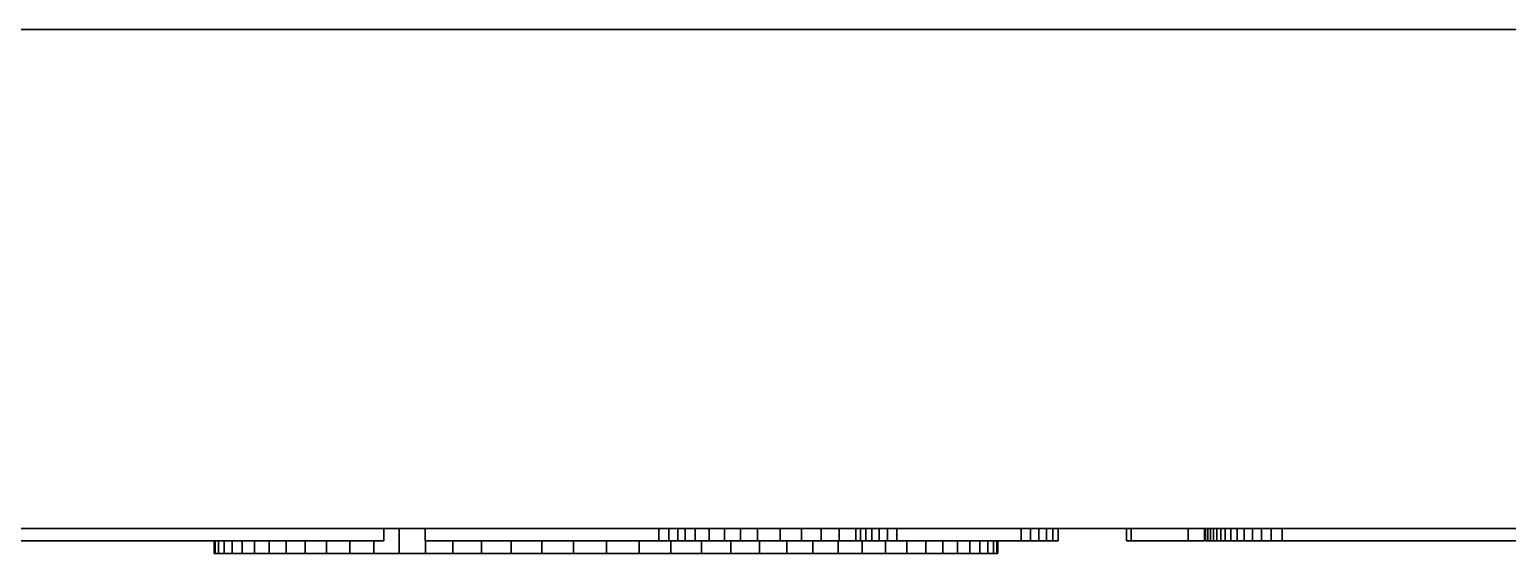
# Model space of a CAD drawing. Header units: millimetres. Extents: x -105 to 105, y -148 to 148.
# Drawn here: x -5.65 to 0.27, y 79.78 to 81.88 of the extents above; entities that cross this region are included whole.
import ezdxf

# ---------------------------------------------------------------- set-up
doc = ezdxf.new("R2010")
doc.units = ezdxf.units.MM
doc.layers.get('0').update_dxf_attribs({"lineweight": 18})

msp = doc.modelspace()

# ---------------------------------------------------------------- linework, layer by layer
at = {"color": 7, "lineweight": 30, "ltscale": 0.375}
for p, q in [((8.3608, 81.8775), (-6.6392, 81.8775)), ((8.3608, 79.8775), (-6.6392, 79.8775))]:
    msp.add_line(p, q, dxfattribs=at)
at = {"color": 7, "lineweight": 30, "ltscale": 0.00125}
for p, q in [((-4.2346, 79.8775), (-4.2346, 79.8275)), ((-4.0685, 79.8775), (-4.0685, 79.8275)), ((-3.1312, 79.8775), (-3.1312, 79.8275)), ((-3.0912, 79.8775), (-3.0912, 79.8275)), ((-3.0561, 79.8775), (-3.0561, 79.8275)), ((-3.0259, 79.8775), (-3.0259, 79.8275)), ((-2.9859, 79.8775), (-2.9859, 79.8275)), ((-2.9294, 79.8775), (-2.9294, 79.8275)), ((-2.8689, 79.8775), (-2.8689, 79.8275)), ((-2.8046, 79.8775), (-2.8046, 79.8275)), ((-2.7363, 79.8775), (-2.7363, 79.8275)), ((-2.6451, 79.8775), (-2.6451, 79.8275)), ((-2.5601, 79.8775), (-2.5601, 79.8275)), ((-2.4812, 79.8775), (-2.4812, 79.8275)), ((-2.4085, 79.8775), (-2.4085, 79.8275)), ((-2.3419, 79.8775), (-2.3419, 79.8275)), ((-2.323, 79.8775), (-2.323, 79.8275)), ((-2.3024, 79.8775), (-2.3024, 79.8275)), ((-2.2776, 79.8775), (-2.2776, 79.8275)), ((-2.2487, 79.8775), (-2.2487, 79.8275)), ((-2.2155, 79.8775), (-2.2155, 79.8275)), ((-2.1782, 79.8775), (-2.1782, 79.8275)), ((-1.6791, 79.8775), (-1.6791, 79.8275)), ((-1.6414, 79.8775), (-1.6414, 79.8275)), ((-1.6077, 79.8775), (-1.6077, 79.8275)), ((-1.5782, 79.8775), (-1.5782, 79.8275)), ((-1.5527, 79.8775), (-1.5527, 79.8275)), ((-1.5314, 79.8775), (-1.5314, 79.8275)), ((-1.2572, 79.8775), (-1.2572, 79.8275)), ((-1.2379, 79.8775), (-1.2379, 79.8275)), ((-1.0101, 79.8775), (-1.0101, 79.8275)), ((-0.9444, 79.8775), (-0.9444, 79.8275)), ((-0.9396, 79.8775), (-0.9396, 79.8275)), ((-0.9307, 79.8775), (-0.9307, 79.8275)), ((-0.9201, 79.8775), (-0.9201, 79.8275)), ((-0.908, 79.8775), (-0.908, 79.8275)), ((-0.8942, 79.8775), (-0.8942, 79.8275)), ((-0.8788, 79.8775), (-0.8788, 79.8275)), ((-0.8607, 79.8775), (-0.8607, 79.8275)), ((-0.8391, 79.8775), (-0.8391, 79.8275)), ((-0.8138, 79.8775), (-0.8138, 79.8275)), ((-0.7848, 79.8775), (-0.7848, 79.8275)), ((-0.7523, 79.8775), (-0.7523, 79.8275)), ((-0.7161, 79.8775), (-0.7161, 79.8275)), ((-0.6763, 79.8775), (-0.6763, 79.8275)), ((-0.6329, 79.8775), (-0.6329, 79.8275)), ((-4.9148, 79.8275), (-4.9148, 79.7775)), ((-4.9103, 79.8275), (-4.9103, 79.7775)), ((-4.8967, 79.8275), (-4.8967, 79.7775)), ((-4.8741, 79.8275), (-4.8741, 79.7775)), ((-4.8426, 79.8275), (-4.8426, 79.7775)), ((-4.8019, 79.8275), (-4.8019, 79.7775)), ((-4.7523, 79.8275), (-4.7523, 79.7775)), ((-4.6936, 79.8275), (-4.6936, 79.7775)), ((-4.6259, 79.8275), (-4.6259, 79.7775)), ((-4.5492, 79.8275), (-4.5492, 79.7775)), ((-4.4634, 79.8275), (-4.4634, 79.7775)), ((-4.371, 79.8275), (-4.371, 79.7775)), ((-4.2741, 79.8275), (-4.2741, 79.7775)), ((-4.0672, 79.8275), (-4.0672, 79.7775)), ((-3.9572, 79.8275), (-3.9572, 79.7775)), ((-3.8428, 79.8275), (-3.8428, 79.7775)), ((-3.7239, 79.8275), (-3.7239, 79.7775)), ((-3.6007, 79.8275), (-3.6007, 79.7775)), ((-3.4731, 79.8275), (-3.4731, 79.7775)), ((-3.3411, 79.8275), (-3.3411, 79.7775)), ((-3.21, 79.8275), (-3.21, 79.7775)), ((-3.0832, 79.8275), (-3.0832, 79.7775)), ((-2.9608, 79.8275), (-2.9608, 79.7775)), ((-2.8426, 79.8275), (-2.8426, 79.7775)), ((-2.7287, 79.8275), (-2.7287, 79.7775)), ((-2.6191, 79.8275), (-2.6191, 79.7775)), ((-2.5138, 79.8275), (-2.5138, 79.7775)), ((-2.4128, 79.8275), (-2.4128, 79.7775)), ((-2.316, 79.8275), (-2.316, 79.7775)), ((-2.2236, 79.8275), (-2.2236, 79.7775)), ((-2.1379, 79.8275), (-2.1379, 79.7775)), ((-2.0611, 79.8275), (-2.0611, 79.7775)), ((-1.9934, 79.8275), (-1.9934, 79.7775)), ((-1.9348, 79.8275), (-1.9348, 79.7775)), ((-1.8851, 79.8275), (-1.8851, 79.7775)), ((-1.8445, 79.8275), (-1.8445, 79.7775)), ((-1.8168, 79.8275), (-1.7668, 79.8275)), ((-1.8129, 79.8275), (-1.8129, 79.7775)), ((-1.7903, 79.8275), (-1.7903, 79.7775)), ((-1.7768, 79.8275), (-1.7768, 79.7775)), ((-1.7723, 79.8275), (-1.7723, 79.7775)), ((-1.7723, 79.8275), (-1.7723, 79.7775)), ((-1.7723, 79.8275), (-1.7723, 79.7775)), ((-1.7723, 79.8275), (-1.7723, 79.7775))]:
    msp.add_line(p, q, dxfattribs=at)
at = {"color": 7, "lineweight": 30, "ltscale": 0.0025}
msp.add_line((-4.1729, 79.8775), (-4.1729, 79.7775), dxfattribs=at)
at = {"color": 7, "lineweight": 30, "ltscale": 0.003906}
msp.add_line((-5.7426, 79.8275), (-5.5863, 79.8275), dxfattribs=at)
at = {"color": 7, "lineweight": 30, "ltscale": 0.004458}
msp.add_line((-5.5863, 79.8275), (-5.408, 79.8275), dxfattribs=at)
at = {"color": 7, "lineweight": 30, "ltscale": 0.00501}
msp.add_line((-5.408, 79.8275), (-5.2076, 79.8275), dxfattribs=at)
at = {"color": 7, "lineweight": 30, "ltscale": 0.005563}
msp.add_line((-5.2076, 79.8275), (-4.9851, 79.8275), dxfattribs=at)
at = {"color": 7, "lineweight": 30, "ltscale": 0.006115}
msp.add_line((-4.9851, 79.8275), (-4.7405, 79.8275), dxfattribs=at)
at = {"color": 7, "lineweight": 30, "ltscale": 0.001656}
msp.add_line((-4.7405, 79.8275), (-4.6742, 79.8275), dxfattribs=at)
at = {"color": 7, "lineweight": 30, "ltscale": 0.001569}
msp.add_line((-4.6742, 79.8275), (-4.6115, 79.8275), dxfattribs=at)
at = {"color": 7, "lineweight": 30, "ltscale": 0.001482}
msp.add_line((-4.6115, 79.8275), (-4.5522, 79.8275), dxfattribs=at)
at = {"color": 7, "lineweight": 30, "ltscale": 0.001395}
msp.add_line((-4.5522, 79.8275), (-4.4964, 79.8275), dxfattribs=at)
at = {"color": 7, "lineweight": 30, "ltscale": 0.001308}
msp.add_line((-4.4964, 79.8275), (-4.4441, 79.8275), dxfattribs=at)
at = {"color": 7, "lineweight": 30, "ltscale": 0.001221}
msp.add_line((-4.4441, 79.8275), (-4.3952, 79.8275), dxfattribs=at)
at = {"color": 7, "lineweight": 30, "ltscale": 0.001134}
msp.add_line((-4.3952, 79.8275), (-4.3499, 79.8275), dxfattribs=at)
at = {"color": 7, "lineweight": 30, "ltscale": 0.001048}
msp.add_line((-4.3499, 79.8275), (-4.308, 79.8275), dxfattribs=at)
at = {"color": 7, "lineweight": 30, "ltscale": 0.000960541}
msp.add_line((-4.308, 79.8275), (-4.2695, 79.8275), dxfattribs=at)
at = {"color": 7, "lineweight": 30, "ltscale": 0.000873756}
msp.add_line((-4.2695, 79.8275), (-4.2346, 79.8275), dxfattribs=at)
at = {"color": 7, "lineweight": 30, "ltscale": 0.001277}
msp.add_line((-4.0685, 79.8275), (-4.0174, 79.8275), dxfattribs=at)
at = {"color": 7, "lineweight": 30, "ltscale": 0.001283}
msp.add_line((-4.0174, 79.8275), (-3.9661, 79.8275), dxfattribs=at)
at = {"color": 7, "lineweight": 30, "ltscale": 0.001289}
msp.add_line((-3.9661, 79.8275), (-3.9146, 79.8275), dxfattribs=at)
at = {"color": 7, "lineweight": 30, "ltscale": 0.001295}
msp.add_line((-3.9146, 79.8275), (-3.8628, 79.8275), dxfattribs=at)
at = {"color": 7, "lineweight": 30, "ltscale": 0.0013}
msp.add_line((-3.8628, 79.8275), (-3.8108, 79.8275), dxfattribs=at)
at = {"color": 7, "lineweight": 30, "ltscale": 0.001306}
msp.add_line((-3.8108, 79.8275), (-3.7585, 79.8275), dxfattribs=at)
at = {"color": 7, "lineweight": 30, "ltscale": 0.001312}
msp.add_line((-3.7585, 79.8275), (-3.706, 79.8275), dxfattribs=at)
at = {"color": 7, "lineweight": 30, "ltscale": 0.001318}
msp.add_line((-3.706, 79.8275), (-3.6533, 79.8275), dxfattribs=at)
at = {"color": 7, "lineweight": 30, "ltscale": 0.001324}
msp.add_line((-3.6533, 79.8275), (-3.6004, 79.8275), dxfattribs=at)
at = {"color": 7, "lineweight": 30, "ltscale": 0.001329}
msp.add_line((-3.6004, 79.8275), (-3.5472, 79.8275), dxfattribs=at)
at = {"color": 7, "lineweight": 30, "ltscale": 0.001851}
msp.add_line((-3.5472, 79.8275), (-3.4732, 79.8275), dxfattribs=at)
at = {"color": 7, "lineweight": 30, "ltscale": 0.001729}
msp.add_line((-3.4732, 79.8275), (-3.404, 79.8275), dxfattribs=at)
at = {"color": 7, "lineweight": 30, "ltscale": 0.001607}
msp.add_line((-3.404, 79.8275), (-3.3397, 79.8275), dxfattribs=at)
at = {"color": 7, "lineweight": 30, "ltscale": 0.001486}
msp.add_line((-3.3397, 79.8275), (-3.2803, 79.8275), dxfattribs=at)
at = {"color": 7, "lineweight": 30, "ltscale": 0.001364}
msp.add_line((-3.2803, 79.8275), (-3.2257, 79.8275), dxfattribs=at)
at = {"color": 7, "lineweight": 30, "ltscale": 0.001243}
msp.add_line((-3.2257, 79.8275), (-3.176, 79.8275), dxfattribs=at)
at = {"color": 7, "lineweight": 30, "ltscale": 0.001121}
msp.add_line((-3.176, 79.8275), (-3.1312, 79.8275), dxfattribs=at)
at = {"color": 7, "lineweight": 30, "ltscale": 0.00099926}
msp.add_line((-3.1312, 79.8275), (-3.0912, 79.8275), dxfattribs=at)
at = {"color": 7, "lineweight": 30, "ltscale": 0.000877571}
msp.add_line((-3.0912, 79.8275), (-3.0561, 79.8275), dxfattribs=at)
at = {"color": 7, "lineweight": 30, "ltscale": 0.000756073}
msp.add_line((-3.0561, 79.8275), (-3.0259, 79.8275), dxfattribs=at)
at = {"color": 7, "lineweight": 30, "ltscale": 0.001}
msp.add_line((-3.0259, 79.8275), (-2.9859, 79.8275), dxfattribs=at)
at = {"color": 7, "lineweight": 30, "ltscale": 0.001412}
msp.add_line((-2.9859, 79.8275), (-2.9294, 79.8275), dxfattribs=at)
at = {"color": 7, "lineweight": 30, "ltscale": 0.001511}
msp.add_line((-2.9294, 79.8275), (-2.8689, 79.8275), dxfattribs=at)
at = {"color": 7, "lineweight": 30, "ltscale": 0.001609}
msp.add_line((-2.8689, 79.8275), (-2.8046, 79.8275), dxfattribs=at)
at = {"color": 7, "lineweight": 30, "ltscale": 0.001708}
msp.add_line((-2.8046, 79.8275), (-2.7363, 79.8275), dxfattribs=at)
at = {"color": 7, "lineweight": 30, "ltscale": 0.002279}
msp.add_line((-2.7363, 79.8275), (-2.6451, 79.8275), dxfattribs=at)
at = {"color": 7, "lineweight": 30, "ltscale": 0.002125}
msp.add_line((-2.6451, 79.8275), (-2.5601, 79.8275), dxfattribs=at)
at = {"color": 7, "lineweight": 30, "ltscale": 0.001972}
msp.add_line((-2.5601, 79.8275), (-2.4812, 79.8275), dxfattribs=at)
at = {"color": 7, "lineweight": 30, "ltscale": 0.001818}
msp.add_line((-2.4812, 79.8275), (-2.4085, 79.8275), dxfattribs=at)
at = {"color": 7, "lineweight": 30, "ltscale": 0.001665}
msp.add_line((-2.4085, 79.8275), (-2.3419, 79.8275), dxfattribs=at)
at = {"color": 7, "lineweight": 30, "ltscale": 0.000470734}
msp.add_line((-2.3419, 79.8275), (-2.323, 79.8275), dxfattribs=at)
at = {"color": 7, "lineweight": 30, "ltscale": 0.000515556}
msp.add_line((-2.323, 79.8275), (-2.3024, 79.8275), dxfattribs=at)
at = {"color": 7, "lineweight": 30, "ltscale": 0.000619698}
msp.add_line((-2.3024, 79.8275), (-2.2776, 79.8275), dxfattribs=at)
at = {"color": 7, "lineweight": 30, "ltscale": 0.00072422}
msp.add_line((-2.2776, 79.8275), (-2.2487, 79.8275), dxfattribs=at)
at = {"color": 7, "lineweight": 30, "ltscale": 0.000828171}
msp.add_line((-2.2487, 79.8275), (-2.2155, 79.8275), dxfattribs=at)
at = {"color": 7, "lineweight": 30, "ltscale": 0.000932884}
msp.add_line((-2.2155, 79.8275), (-2.1782, 79.8275), dxfattribs=at)
at = {"color": 7, "lineweight": 30, "ltscale": 0.001037}
msp.add_line((-2.1782, 79.8275), (-2.1368, 79.8275), dxfattribs=at)
at = {"color": 7, "lineweight": 30, "ltscale": 0.001141}
msp.add_line((-2.1368, 79.8275), (-2.0911, 79.8275), dxfattribs=at)
at = {"color": 7, "lineweight": 30, "ltscale": 0.001245}
msp.add_line((-2.0911, 79.8275), (-2.0413, 79.8275), dxfattribs=at)
at = {"color": 7, "lineweight": 30, "ltscale": 0.00135}
msp.add_line((-2.0413, 79.8275), (-1.9873, 79.8275), dxfattribs=at)
at = {"color": 7, "lineweight": 30, "ltscale": 0.001454}
msp.add_line((-1.9873, 79.8275), (-1.9292, 79.8275), dxfattribs=at)
at = {"color": 7, "lineweight": 30, "ltscale": 0.001455}
msp.add_line((-1.9292, 79.8275), (-1.8709, 79.8275), dxfattribs=at)
at = {"color": 7, "lineweight": 30, "ltscale": 0.001353}
msp.add_line((-1.8709, 79.8275), (-1.8168, 79.8275), dxfattribs=at)
at = {"color": 7, "lineweight": 30, "ltscale": 0.001148}
msp.add_line((-1.7668, 79.8275), (-1.7209, 79.8275), dxfattribs=at)
at = {"color": 7, "lineweight": 30, "ltscale": 0.001046}
msp.add_line((-1.7209, 79.8275), (-1.6791, 79.8275), dxfattribs=at)
at = {"color": 7, "lineweight": 30, "ltscale": 0.000943184}
msp.add_line((-1.6791, 79.8275), (-1.6414, 79.8275), dxfattribs=at)
at = {"color": 7, "lineweight": 30, "ltscale": 0.000840759}
msp.add_line((-1.6414, 79.8275), (-1.6077, 79.8275), dxfattribs=at)
at = {"color": 7, "lineweight": 30, "ltscale": 0.000738716}
msp.add_line((-1.6077, 79.8275), (-1.5782, 79.8275), dxfattribs=at)
at = {"color": 7, "lineweight": 30, "ltscale": 0.000636292}
msp.add_line((-1.5782, 79.8275), (-1.5527, 79.8275), dxfattribs=at)
at = {"color": 7, "lineweight": 30, "ltscale": 0.000533867}
msp.add_line((-1.5527, 79.8275), (-1.5314, 79.8275), dxfattribs=at)
at = {"color": 7, "lineweight": 30, "ltscale": 0.000482368}
msp.add_line((-1.2572, 79.8275), (-1.2379, 79.8275), dxfattribs=at)
at = {"color": 7, "lineweight": 30, "ltscale": 0.005696}
msp.add_line((-1.2379, 79.8275), (-1.0101, 79.8275), dxfattribs=at)
at = {"color": 7, "lineweight": 30, "ltscale": 0.001641}
msp.add_line((-1.0101, 79.8275), (-0.9444, 79.8275), dxfattribs=at)
at = {"color": 7, "lineweight": 30, "ltscale": 0.00022316}
msp.add_line((-0.9396, 79.8275), (-0.9307, 79.8275), dxfattribs=at)
at = {"color": 7, "lineweight": 30, "ltscale": 0.000263405}
msp.add_line((-0.9307, 79.8275), (-0.9201, 79.8275), dxfattribs=at)
at = {"color": 7, "lineweight": 30, "ltscale": 0.000304222}
msp.add_line((-0.9201, 79.8275), (-0.908, 79.8275), dxfattribs=at)
at = {"color": 7, "lineweight": 30, "ltscale": 0.000344658}
msp.add_line((-0.908, 79.8275), (-0.8942, 79.8275), dxfattribs=at)
at = {"color": 7, "lineweight": 30, "ltscale": 0.000385094}
msp.add_line((-0.8942, 79.8275), (-0.8788, 79.8275), dxfattribs=at)
at = {"color": 7, "lineweight": 30, "ltscale": 0.000450897}
msp.add_line((-0.8788, 79.8275), (-0.8607, 79.8275), dxfattribs=at)
at = {"color": 7, "lineweight": 30, "ltscale": 0.000541687}
msp.add_line((-0.8607, 79.8275), (-0.8391, 79.8275), dxfattribs=at)
at = {"color": 7, "lineweight": 30, "ltscale": 0.000632286}
msp.add_line((-0.8391, 79.8275), (-0.8138, 79.8275), dxfattribs=at)
at = {"color": 7, "lineweight": 30, "ltscale": 0.000723076}
msp.add_line((-0.8138, 79.8275), (-0.7848, 79.8275), dxfattribs=at)
at = {"color": 7, "lineweight": 30, "ltscale": 0.000813866}
msp.add_line((-0.7848, 79.8275), (-0.7523, 79.8275), dxfattribs=at)
at = {"color": 7, "lineweight": 30, "ltscale": 0.000904465}
msp.add_line((-0.7523, 79.8275), (-0.7161, 79.8275), dxfattribs=at)
at = {"color": 7, "lineweight": 30, "ltscale": 0.000995445}
msp.add_line((-0.7161, 79.8275), (-0.6763, 79.8275), dxfattribs=at)
at = {"color": 7, "lineweight": 30, "ltscale": 0.001086}
msp.add_line((-0.6763, 79.8275), (-0.6329, 79.8275), dxfattribs=at)
at = {"color": 7, "lineweight": 30, "ltscale": 0.001177}
msp.add_line((-0.6329, 79.8275), (-0.5858, 79.8275), dxfattribs=at)
at = {"color": 7, "lineweight": 30, "ltscale": 0.001267}
msp.add_line((-0.5858, 79.8275), (-0.5351, 79.8275), dxfattribs=at)
at = {"color": 7, "lineweight": 30, "ltscale": 0.034466}
msp.add_line((-0.5351, 79.8275), (0.8436, 79.8275), dxfattribs=at)
at = {"color": 7, "lineweight": 30, "ltscale": 0.000112534}
msp.add_line((-4.9148, 79.7775), (-4.9103, 79.7775), dxfattribs=at)
at = {"color": 7, "lineweight": 30, "ltscale": 0.000338364}
msp.add_line((-4.9103, 79.7775), (-4.8967, 79.7775), dxfattribs=at)
at = {"color": 7, "lineweight": 30, "ltscale": 0.000564384}
msp.add_line((-4.8967, 79.7775), (-4.8741, 79.7775), dxfattribs=at)
at = {"color": 7, "lineweight": 30, "ltscale": 0.000789833}
for p, q in [((-4.8741, 79.7775), (-4.8426, 79.7775)), ((-1.8445, 79.7775), (-1.8129, 79.7775))]:
    msp.add_line(p, q, dxfattribs=at)
at = {"color": 7, "lineweight": 30, "ltscale": 0.001016}
msp.add_line((-4.8426, 79.7775), (-4.8019, 79.7775), dxfattribs=at)
at = {"color": 7, "lineweight": 30, "ltscale": 0.001241}
for p, q in [((-4.8019, 79.7775), (-4.7523, 79.7775)), ((-1.9348, 79.7775), (-1.8851, 79.7775))]:
    msp.add_line(p, q, dxfattribs=at)
at = {"color": 7, "lineweight": 30, "ltscale": 0.001467}
for p, q in [((-4.7523, 79.7775), (-4.6936, 79.7775)), ((-1.9934, 79.7775), (-1.9348, 79.7775))]:
    msp.add_line(p, q, dxfattribs=at)
at = {"color": 7, "lineweight": 30, "ltscale": 0.001692}
msp.add_line((-4.6936, 79.7775), (-4.6259, 79.7775), dxfattribs=at)
at = {"color": 7, "lineweight": 30, "ltscale": 0.001918}
for p, q in [((-4.6259, 79.7775), (-4.5492, 79.7775)), ((-2.1379, 79.7775), (-2.0611, 79.7775))]:
    msp.add_line(p, q, dxfattribs=at)
at = {"color": 7, "lineweight": 30, "ltscale": 0.002144}
for p, q in [((-4.5492, 79.7775), (-4.4634, 79.7775)), ((-2.2236, 79.7775), (-2.1379, 79.7775))]:
    msp.add_line(p, q, dxfattribs=at)
at = {"color": 7, "lineweight": 30, "ltscale": 0.002312}
msp.add_line((-4.4634, 79.7775), (-4.371, 79.7775), dxfattribs=at)
at = {"color": 7, "lineweight": 30, "ltscale": 0.002422}
msp.add_line((-4.371, 79.7775), (-4.2741, 79.7775), dxfattribs=at)
at = {"color": 7, "lineweight": 30, "ltscale": 0.002531}
msp.add_line((-4.2741, 79.7775), (-4.1729, 79.7775), dxfattribs=at)
at = {"color": 7, "lineweight": 30, "ltscale": 0.002641}
msp.add_line((-4.1729, 79.7775), (-4.0672, 79.7775), dxfattribs=at)
at = {"color": 7, "lineweight": 30, "ltscale": 0.002751}
msp.add_line((-4.0672, 79.7775), (-3.9572, 79.7775), dxfattribs=at)
at = {"color": 7, "lineweight": 30, "ltscale": 0.002861}
msp.add_line((-3.9572, 79.7775), (-3.8428, 79.7775), dxfattribs=at)
at = {"color": 7, "lineweight": 30, "ltscale": 0.002971}
msp.add_line((-3.8428, 79.7775), (-3.7239, 79.7775), dxfattribs=at)
at = {"color": 7, "lineweight": 30, "ltscale": 0.00308}
msp.add_line((-3.7239, 79.7775), (-3.6007, 79.7775), dxfattribs=at)
at = {"color": 7, "lineweight": 30, "ltscale": 0.00319}
msp.add_line((-3.6007, 79.7775), (-3.4731, 79.7775), dxfattribs=at)
at = {"color": 7, "lineweight": 30, "ltscale": 0.0033}
msp.add_line((-3.4731, 79.7775), (-3.3411, 79.7775), dxfattribs=at)
at = {"color": 7, "lineweight": 30, "ltscale": 0.003277}
msp.add_line((-3.3411, 79.7775), (-3.21, 79.7775), dxfattribs=at)
at = {"color": 7, "lineweight": 30, "ltscale": 0.00317}
msp.add_line((-3.21, 79.7775), (-3.0832, 79.7775), dxfattribs=at)
at = {"color": 7, "lineweight": 30, "ltscale": 0.003062}
msp.add_line((-3.0832, 79.7775), (-2.9608, 79.7775), dxfattribs=at)
at = {"color": 7, "lineweight": 30, "ltscale": 0.002955}
msp.add_line((-2.9608, 79.7775), (-2.8426, 79.7775), dxfattribs=at)
at = {"color": 7, "lineweight": 30, "ltscale": 0.002847}
msp.add_line((-2.8426, 79.7775), (-2.7287, 79.7775), dxfattribs=at)
at = {"color": 7, "lineweight": 30, "ltscale": 0.00274}
msp.add_line((-2.7287, 79.7775), (-2.6191, 79.7775), dxfattribs=at)
at = {"color": 7, "lineweight": 30, "ltscale": 0.002633}
msp.add_line((-2.6191, 79.7775), (-2.5138, 79.7775), dxfattribs=at)
at = {"color": 7, "lineweight": 30, "ltscale": 0.002525}
msp.add_line((-2.5138, 79.7775), (-2.4128, 79.7775), dxfattribs=at)
at = {"color": 7, "lineweight": 30, "ltscale": 0.002418}
msp.add_line((-2.4128, 79.7775), (-2.316, 79.7775), dxfattribs=at)
at = {"color": 7, "lineweight": 30, "ltscale": 0.00231}
msp.add_line((-2.316, 79.7775), (-2.2236, 79.7775), dxfattribs=at)
at = {"color": 7, "lineweight": 30, "ltscale": 0.001693}
msp.add_line((-2.0611, 79.7775), (-1.9934, 79.7775), dxfattribs=at)
at = {"color": 7, "lineweight": 30, "ltscale": 0.001015}
msp.add_line((-1.8851, 79.7775), (-1.8445, 79.7775), dxfattribs=at)
at = {"color": 7, "lineweight": 30, "ltscale": 0.000564194}
msp.add_line((-1.8129, 79.7775), (-1.7903, 79.7775), dxfattribs=at)
at = {"color": 7, "lineweight": 30, "ltscale": 0.000338554}
msp.add_line((-1.7903, 79.7775), (-1.7768, 79.7775), dxfattribs=at)
at = {"color": 7, "lineweight": 30, "ltscale": 0.000112724}
msp.add_line((-1.7768, 79.7775), (-1.7723, 79.7775), dxfattribs=at)

doc.saveas('drawing.dxf')
